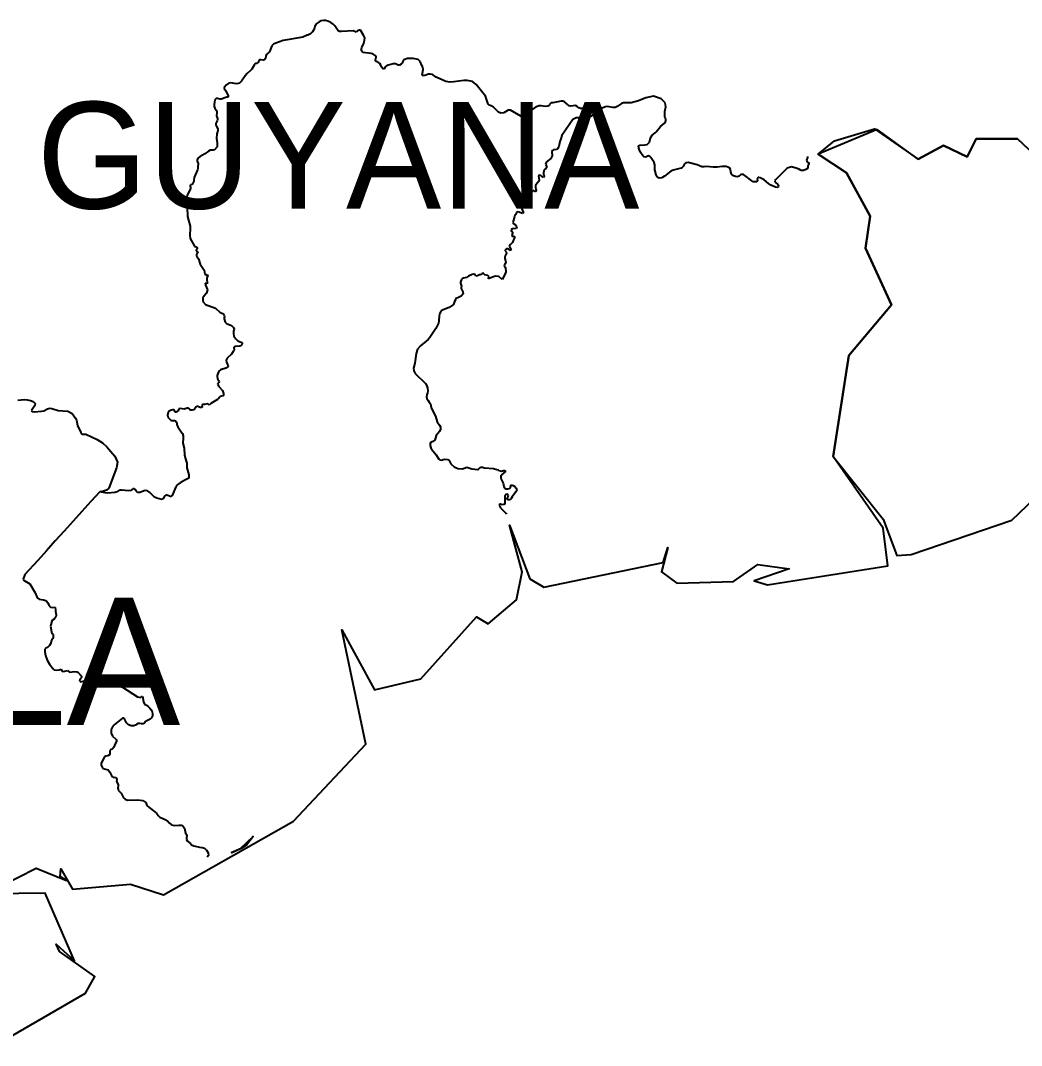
# Model space of a CAD drawing. Header units: metres. Extents: x 0 to 1325, y -1 to 773.
# Drawn here: x 436.45 to 467.87, y 349.87 to 382.05 of the extents above; entities that cross this region are included whole.
import ezdxf
from ezdxf.enums import TextEntityAlignment as Align

# ---------------------------------------------------------------- set-up
doc = ezdxf.new("R2010")
doc.units = ezdxf.units.M

msp = doc.modelspace()

# ---------------------------------------------------------------- linework, layer by layer
at = {"layer": 'CUT'}
for points in [[(435.78, 354.848), (436.94, 355.438), (437.89, 355.048), (437.7, 355.178), (437.72, 355.418), (438.08, 354.778), (439.9, 354.938), (440.94, 354.598), (445.02, 356.908), (447.29, 359.328), (446.53, 362.918), (447.56, 361.038), (449.01, 361.378), (450.76, 363.328), (451.13, 363.108), (452.02, 363.858), (452.2, 364.738), (451.8, 366.208), (452.44, 364.518), (452.87, 364.258), (456.62, 365.028), (456.77, 365.498), (456.57, 364.738), (457.05, 364.388), (458.83, 364.438), (459.59, 364.968), (460.57, 364.838), (459.48, 364.458), (459.9, 364.328), (463.67, 364.928), (463.53, 366.108), (461.96, 368.358), (462.45, 371.528), (463.79, 373.118), (462.97, 374.898), (463.12, 375.908), (462.37, 377.268), (461.49, 377.848), (462, 378.268), (463.25, 378.648), (464.62, 377.698), (465.42, 378.128), (466.16, 377.768), (466.44, 378.328), (467.74, 378.328), (468.94, 377.198)], [(468.94, 377.198), (467.74, 378.328), (466.44, 378.328), (466.16, 377.768), (465.42, 378.128), (464.62, 377.698), (463.34, 378.628), (463.34, 378.628), (461.49, 377.848), (462.37, 377.268), (463.12, 375.908), (462.97, 374.898), (463.79, 373.118), (462.45, 371.528), (461.96, 368.358), (463.53, 366.388), (463.95, 365.248), (464.4, 365.288), (467.56, 366.358), (469.68, 368.378)], [(435.64, 349.868), (438.49, 351.508), (438.78, 352.038), (437.67, 352.818), (437.57, 353.048), (438.14, 352.528), (437.22, 354.648), (435.56, 354.628)]]:
    msp.add_lwpolyline(points, dxfattribs=at)
msp.add_lwpolyline([(443.06, 355.918), (443.35, 356.058), (443.75, 356.428), (443.54, 356.158), (443.38, 356.058), (443.06, 355.918)], close=True, dxfattribs=at)
at = {"layer": 'SCORE'}
for points in [[(445.82, 382.008), (445.72, 381.928)], [(445.89, 382.038), (445.82, 382.008)], [(445.96, 382.048), (445.89, 382.038)], [(446.02, 382.048), (445.96, 382.048)], [(446.1, 382.028), (446.02, 382.048)], [(446.19, 381.988), (446.1, 382.028)], [(446.26, 381.938), (446.19, 381.988)], [(445.61, 381.688), (445.55, 381.628)], [(445.67, 381.778), (445.61, 381.688)], [(445.69, 381.858), (445.67, 381.778)], [(445.72, 381.928), (445.69, 381.858)], [(446.32, 381.878), (446.26, 381.938)], [(446.42, 381.728), (446.32, 381.878)], [(446.46, 381.698), (446.42, 381.728)], [(446.52, 381.698), (446.46, 381.698)], [(446.89, 381.728), (446.52, 381.698)], [(446.91, 381.718), (446.89, 381.728)], [(446.96, 381.688), (446.91, 381.718)], [(446.98, 381.678), (446.96, 381.688)], [(446.99, 381.688), (446.98, 381.678)], [(447.02, 381.698), (446.99, 381.688)], [(447.03, 381.718), (447.02, 381.698)], [(447.06, 381.738), (447.03, 381.728)], [(447.03, 381.728), (447.03, 381.718)], [(447.09, 381.748), (447.06, 381.738)], [(447.12, 381.748), (447.09, 381.748)], [(447.23, 381.568), (447.12, 381.748)], [(444.46, 381.338), (444.39, 381.308)], [(444.69, 381.418), (444.46, 381.338)], [(445.31, 381.528), (444.69, 381.418)], [(445.45, 381.588), (445.31, 381.528)], [(445.47, 381.588), (445.45, 381.588)], [(445.55, 381.628), (445.47, 381.588)], [(447.16, 381.198), (447.23, 381.338)], [(447.26, 381.508), (447.23, 381.568)], [(447.23, 381.338), (447.25, 381.418)], [(447.25, 381.418), (447.26, 381.508)], [(444.23, 381.028), (444.17, 380.988)], [(444.27, 381.068), (444.23, 381.028)], [(444.34, 381.248), (444.27, 381.068)], [(444.39, 381.308), (444.34, 381.248)], [(447.14, 381.118), (447.16, 381.198)], [(447.18, 381.058), (447.14, 381.118)], [(447.19, 381.048), (447.18, 381.058)], [(447.46, 381.008), (447.19, 381.048)], [(443.83, 380.698), (443.81, 380.688)], [(443.88, 380.698), (443.83, 380.698)], [(443.89, 380.708), (443.88, 380.698)], [(443.91, 380.728), (443.89, 380.708)], [(443.93, 380.788), (443.91, 380.728)], [(443.95, 380.808), (443.93, 380.788)], [(443.99, 380.818), (443.95, 380.808)], [(444.07, 380.798), (443.99, 380.818)], [(444.1, 380.798), (444.07, 380.798)], [(444.14, 380.858), (444.1, 380.798)], [(444.15, 380.928), (444.14, 380.858)], [(444.17, 380.988), (444.15, 380.928)], [(447.51, 380.998), (447.46, 381.008)], [(447.61, 380.928), (447.51, 380.998)], [(447.59, 380.818), (447.61, 380.898)], [(447.59, 380.778), (447.59, 380.818)], [(447.62, 380.758), (447.59, 380.778)], [(447.61, 380.898), (447.61, 380.928)], [(447.7, 380.718), (447.62, 380.758)], [(447.73, 380.698), (447.7, 380.718)], [(447.76, 380.648), (447.73, 380.698)], [(448.43, 380.708), (448.4, 380.678)], [(448.46, 380.788), (448.43, 380.708)], [(448.48, 380.818), (448.46, 380.788)], [(448.6, 380.858), (448.48, 380.818)], [(448.77, 380.858), (448.6, 380.858)], [(448.93, 380.828), (448.77, 380.858)], [(448.99, 380.758), (448.93, 380.828)], [(449.05, 380.638), (448.99, 380.758)], [(443.56, 380.388), (443.5, 380.308)], [(443.67, 380.478), (443.56, 380.388)], [(443.71, 380.518), (443.67, 380.478)], [(443.78, 380.648), (443.71, 380.518)], [(443.81, 380.688), (443.78, 380.648)], [(447.78, 380.598), (447.76, 380.648)], [(447.81, 380.548), (447.78, 380.598)], [(447.85, 380.518), (447.81, 380.548)], [(447.86, 380.528), (447.85, 380.518)], [(447.9, 380.588), (447.86, 380.528)], [(447.93, 380.618), (447.9, 380.588)], [(447.99, 380.648), (447.93, 380.618)], [(448.07, 380.668), (447.99, 380.648)], [(448.15, 380.688), (448.07, 380.668)], [(448.22, 380.688), (448.15, 380.688)], [(448.27, 380.668), (448.22, 380.688)], [(448.3, 380.648), (448.27, 380.668)], [(448.34, 380.648), (448.3, 380.648)], [(448.4, 380.678), (448.34, 380.648)], [(449.08, 380.578), (449.05, 380.638)], [(449.06, 380.338), (449.07, 380.398)], [(449.07, 380.398), (449.09, 380.508)], [(449.09, 380.508), (449.08, 380.578)], [(449.25, 380.368), (449.14, 380.318)], [(449.31, 380.368), (449.25, 380.368)], [(449.38, 380.348), (449.31, 380.368)], [(442.96, 380.058), (442.92, 380.028)], [(442.99, 380.078), (442.96, 380.058)], [(443.04, 380.088), (442.99, 380.078)], [(443.11, 380.078), (443.04, 380.088)], [(443.17, 380.068), (443.11, 380.078)], [(443.24, 380.058), (443.17, 380.068)], [(443.32, 380.078), (443.24, 380.058)], [(443.39, 380.148), (443.32, 380.078)], [(443.5, 380.308), (443.39, 380.148)], [(449.08, 380.308), (449.06, 380.338)], [(449.14, 380.318), (449.08, 380.308)], [(449.5, 380.268), (449.38, 380.348)], [(449.8, 380.138), (449.5, 380.268)], [(449.92, 380.108), (449.8, 380.138)], [(450.05, 380.118), (449.92, 380.108)], [(450.36, 380.168), (450.05, 380.118)], [(450.47, 380.168), (450.36, 380.168)], [(450.64, 380.128), (450.47, 380.168)], [(450.75, 380.038), (450.64, 380.128)], [(442.92, 380.028), (442.84, 379.948)], [(442.84, 379.948), (442.84, 379.918)], [(442.84, 379.918), (442.89, 379.838)], [(442.89, 379.838), (442.97, 379.688)], [(451, 379.728), (450.75, 380.038)], [(451.04, 379.668), (451, 379.728)], [(442.54, 379.488), (442.53, 379.408)], [(442.53, 379.408), (442.53, 379.348)], [(442.55, 379.558), (442.54, 379.488)], [(442.59, 379.598), (442.55, 379.558)], [(442.63, 379.598), (442.59, 379.598)], [(442.71, 379.578), (442.63, 379.598)], [(442.75, 379.578), (442.71, 379.578)], [(442.89, 379.628), (442.75, 379.578)], [(442.93, 379.638), (442.89, 379.628)], [(442.96, 379.638), (442.93, 379.638)], [(442.97, 379.638), (442.96, 379.638)], [(442.97, 379.688), (442.97, 379.638)], [(451.13, 379.418), (451.04, 379.668)], [(451.16, 379.388), (451.13, 379.418)], [(453.05, 379.408), (453.03, 379.368)], [(453.11, 379.458), (453.05, 379.408)], [(453.16, 379.468), (453.11, 379.458)], [(453.42, 379.518), (453.16, 379.468)], [(453.47, 379.518), (453.42, 379.518)], [(453.52, 379.498), (453.47, 379.518)], [(453.67, 379.368), (453.52, 379.498)], [(455.31, 379.438), (455.18, 379.348)], [(455.38, 379.468), (455.31, 379.438)], [(455.44, 379.468), (455.38, 379.468)], [(455.62, 379.458), (455.44, 379.468)], [(455.85, 379.528), (455.62, 379.458)], [(456.08, 379.618), (455.85, 379.528)], [(456.32, 379.668), (456.08, 379.618)], [(456.56, 379.588), (456.32, 379.668)], [(456.68, 379.468), (456.56, 379.588)], [(456.7, 379.338), (456.68, 379.468)], [(442.53, 379.348), (442.55, 379.298)], [(442.55, 379.298), (442.59, 379.228)], [(442.59, 379.228), (442.61, 379.188)], [(442.61, 379.158), (442.6, 379.058)], [(442.61, 379.188), (442.61, 379.158)], [(451.22, 379.368), (451.16, 379.388)], [(451.29, 379.328), (451.22, 379.368)], [(451.35, 379.278), (451.29, 379.328)], [(451.4, 379.218), (451.35, 379.278)], [(451.45, 379.168), (451.4, 379.218)], [(451.53, 379.138), (451.45, 379.168)], [(451.62, 379.148), (451.53, 379.138)], [(451.76, 379.228), (451.62, 379.148)], [(451.83, 379.238), (451.76, 379.228)], [(452.15, 379.048), (451.83, 379.238)], [(452.46, 379.168), (452.44, 379.058)], [(452.5, 379.248), (452.46, 379.168)], [(452.57, 379.298), (452.5, 379.248)], [(452.67, 379.348), (452.57, 379.298)], [(452.73, 379.368), (452.67, 379.348)], [(452.79, 379.368), (452.73, 379.368)], [(452.92, 379.348), (452.79, 379.368)], [(453, 379.358), (452.92, 379.348)], [(453.03, 379.368), (453, 379.358)], [(453.72, 379.358), (453.67, 379.368)], [(453.8, 379.368), (453.72, 379.358)], [(453.87, 379.378), (453.8, 379.368)], [(453.92, 379.348), (453.87, 379.378)], [(453.97, 379.308), (453.92, 379.348)], [(454.03, 379.288), (453.97, 379.308)], [(454.11, 379.288), (454.03, 379.288)], [(454.16, 379.328), (454.11, 379.288)], [(454.22, 379.368), (454.16, 379.328)], [(454.27, 379.398), (454.22, 379.368)], [(454.33, 379.398), (454.27, 379.398)], [(454.44, 379.328), (454.33, 379.398)], [(454.41, 379.098), (454.39, 379.058)], [(454.44, 379.118), (454.41, 379.098)], [(454.62, 379.268), (454.44, 379.328)], [(454.47, 379.138), (454.44, 379.118)], [(454.55, 379.158), (454.47, 379.138)], [(454.58, 379.188), (454.55, 379.158)], [(454.6, 379.228), (454.58, 379.188)], [(454.62, 379.268), (454.6, 379.228)], [(454.81, 379.338), (454.62, 379.268)], [(454.86, 379.348), (454.81, 379.338)], [(454.93, 379.338), (454.86, 379.348)], [(455.04, 379.318), (454.93, 379.338)], [(455.11, 379.318), (455.04, 379.318)], [(455.18, 379.348), (455.11, 379.318)], [(456.67, 379.188), (456.7, 379.338)], [(456.67, 379.028), (456.67, 379.188)], [(442.62, 378.898), (442.58, 378.818)], [(442.58, 378.818), (442.58, 378.778)], [(442.58, 378.778), (442.59, 378.738)], [(442.6, 379.058), (442.61, 379.028)], [(442.61, 379.028), (442.63, 378.968)], [(442.63, 378.938), (442.62, 378.898)], [(442.63, 378.968), (442.63, 378.938)], [(452.32, 378.968), (452.15, 379.048)], [(452.44, 379.058), (452.32, 378.968)], [(453.79, 378.938), (453.44, 378.438)], [(453.89, 378.988), (453.79, 378.938)], [(454.26, 378.988), (453.89, 378.988)], [(454.39, 379.058), (454.26, 378.988)], [(456.54, 378.718), (456.66, 378.828)], [(456.66, 378.828), (456.69, 378.868)], [(456.68, 378.978), (456.67, 379.028)], [(456.7, 378.948), (456.68, 378.978)], [(456.69, 378.868), (456.7, 378.918)], [(456.7, 378.918), (456.7, 378.948)], [(442.59, 378.738), (442.63, 378.668)], [(442.61, 378.488), (442.6, 378.348)], [(442.64, 378.598), (442.61, 378.488)], [(442.63, 378.668), (442.64, 378.638)], [(442.64, 378.638), (442.64, 378.598)], [(453.44, 378.438), (453.41, 378.328)], [(456.22, 378.368), (456.27, 378.448)], [(456.27, 378.448), (456.37, 378.518)], [(456.37, 378.518), (456.4, 378.548)], [(456.4, 378.548), (456.54, 378.718)], [(442.6, 378.348), (442.62, 378.208)], [(442.62, 378.208), (442.62, 378.078)], [(453.38, 378.248), (453.35, 378.088)], [(453.41, 378.328), (453.38, 378.248)], [(455.85, 378.108), (455.89, 378.138)], [(455.89, 378.138), (456.05, 378.148)], [(456.05, 378.148), (456.12, 378.158)], [(456.12, 378.158), (456.19, 378.228)], [(456.19, 378.228), (456.22, 378.368)], [(442.24, 377.858), (442.09, 377.778)], [(442.35, 377.948), (442.24, 377.858)], [(442.4, 377.978), (442.35, 377.948)], [(442.43, 377.978), (442.4, 377.978)], [(442.5, 377.978), (442.43, 377.978)], [(442.54, 377.988), (442.5, 377.978)], [(442.62, 378.078), (442.54, 377.988)], [(453.14, 377.798), (453.09, 377.718)], [(453.15, 377.968), (453.13, 377.938)], [(453.13, 377.938), (453.14, 377.798)], [(453.18, 377.988), (453.15, 377.968)], [(453.27, 377.998), (453.18, 377.988)], [(453.3, 378.018), (453.27, 377.998)], [(453.35, 378.088), (453.3, 378.018)], [(455.86, 378.038), (455.85, 378.108)], [(455.9, 377.928), (455.86, 378.038)], [(455.96, 377.828), (455.9, 377.928)], [(456.01, 377.768), (455.96, 377.828)], [(456.16, 377.798), (456.12, 377.788)], [(456.2, 377.778), (456.16, 377.798)], [(442.02, 377.728), (441.99, 377.658)], [(441.99, 377.658), (441.99, 377.628)], [(441.99, 377.628), (442.03, 377.558)], [(442.09, 377.778), (442.02, 377.728)], [(442.03, 377.518), (442.02, 377.478)], [(442.02, 377.478), (442.02, 377.398)], [(442.03, 377.558), (442.03, 377.518)], [(452.96, 377.608), (452.93, 377.538)], [(452.93, 377.538), (452.96, 377.488)], [(453.09, 377.718), (452.96, 377.608)], [(452.96, 377.488), (452.97, 377.448)], [(456.05, 377.758), (456.01, 377.768)], [(456.09, 377.768), (456.05, 377.758)], [(456.12, 377.788), (456.09, 377.768)], [(456.23, 377.748), (456.2, 377.778)], [(456.34, 377.588), (456.23, 377.748)], [(456.36, 377.518), (456.34, 377.588)], [(456.36, 377.358), (456.36, 377.518)], [(457.29, 377.548), (457.25, 377.468)], [(457.33, 377.578), (457.29, 377.548)], [(457.4, 377.588), (457.33, 377.578)], [(457.69, 377.518), (457.4, 377.588)], [(457.83, 377.458), (457.69, 377.518)], [(461.15, 377.748), (461.12, 377.668)], [(461.12, 377.668), (461.14, 377.598)], [(461.14, 377.598), (461.15, 377.598)], [(461.15, 377.778), (461.15, 377.748)], [(461.15, 377.598), (461.17, 377.598)], [(461.17, 377.508), (461.16, 377.488)], [(461.16, 377.488), (461.16, 377.408)], [(461.17, 377.598), (461.18, 377.588)], [(461.19, 377.548), (461.17, 377.508)], [(461.18, 377.588), (461.19, 377.568)], [(461.19, 377.568), (461.19, 377.548)], [(442.01, 377.358), (441.9, 377.118)], [(442.02, 377.398), (442.01, 377.358)], [(452.73, 377.188), (452.71, 377.158)], [(452.71, 377.158), (452.73, 377.038)], [(452.78, 377.178), (452.73, 377.188)], [(452.86, 377.118), (452.78, 377.178)], [(452.87, 377.318), (452.86, 377.268)], [(452.86, 377.268), (452.86, 377.238)], [(452.86, 377.238), (452.88, 377.198)], [(452.89, 377.158), (452.86, 377.118)], [(452.89, 377.358), (452.87, 377.318)], [(452.88, 377.198), (452.89, 377.158)], [(452.95, 377.408), (452.89, 377.358)], [(452.97, 377.448), (452.95, 377.408)], [(456.4, 377.198), (456.36, 377.358)], [(456.43, 377.138), (456.4, 377.198)], [(456.66, 377.158), (456.58, 377.108)], [(456.86, 377.318), (456.66, 377.158)], [(456.93, 377.348), (456.86, 377.318)], [(457.19, 377.408), (456.93, 377.348)], [(457.22, 377.428), (457.19, 377.408)], [(457.25, 377.468), (457.22, 377.428)], [(457.91, 377.458), (457.83, 377.458)], [(457.98, 377.468), (457.91, 377.458)], [(458.19, 377.448), (457.98, 377.468)], [(458.32, 377.448), (458.19, 377.448)], [(458.47, 377.468), (458.32, 377.448)], [(458.6, 377.468), (458.47, 377.468)], [(458.7, 377.418), (458.6, 377.468)], [(458.73, 377.368), (458.7, 377.418)], [(458.74, 377.298), (458.73, 377.368)], [(458.76, 377.228), (458.74, 377.298)], [(458.83, 377.168), (458.76, 377.228)], [(458.89, 377.148), (458.83, 377.168)], [(459.01, 377.158), (458.95, 377.138)], [(459.06, 377.218), (459.01, 377.158)], [(459.14, 377.218), (459.06, 377.218)], [(459.44, 376.988), (459.14, 377.218)], [(460.51, 377.408), (460.15, 377.048)], [(460.65, 377.458), (460.51, 377.408)], [(460.83, 377.398), (460.65, 377.458)], [(460.9, 377.368), (460.83, 377.398)], [(460.95, 377.338), (460.9, 377.368)], [(461.02, 377.338), (460.95, 377.338)], [(461.1, 377.368), (461.02, 377.338)], [(461.15, 377.398), (461.1, 377.368)], [(461.16, 377.408), (461.15, 377.398)], [(441.79, 376.888), (441.77, 376.868)], [(441.77, 376.868), (441.78, 376.858)], [(441.78, 376.858), (441.79, 376.808)], [(441.84, 376.898), (441.79, 376.888)], [(441.85, 376.918), (441.84, 376.898)], [(441.88, 376.978), (441.85, 376.918)], [(441.89, 377.008), (441.88, 376.978)], [(441.9, 377.118), (441.89, 377.048)], [(441.89, 377.048), (441.89, 377.008)], [(452.63, 376.898), (452.61, 376.868)], [(452.61, 376.868), (452.61, 376.808)], [(452.72, 377.008), (452.63, 376.898)], [(452.73, 377.038), (452.72, 377.008)], [(456.45, 377.118), (456.43, 377.138)], [(456.5, 377.098), (456.45, 377.118)], [(456.58, 377.108), (456.5, 377.098)], [(458.95, 377.138), (458.89, 377.148)], [(459.56, 376.978), (459.44, 376.988)], [(459.58, 377.018), (459.56, 376.978)], [(459.6, 377.118), (459.57, 377.088)], [(459.57, 377.088), (459.58, 377.018)], [(459.62, 377.118), (459.6, 377.118)], [(459.66, 377.108), (459.62, 377.118)], [(459.79, 377.048), (459.66, 377.108)], [(459.93, 376.928), (459.79, 377.048)], [(460, 376.878), (459.93, 376.928)], [(460.15, 376.818), (460, 376.878)], [(460.15, 377.048), (460.13, 377.018)], [(460.13, 377.018), (460.14, 376.968)], [(460.14, 376.968), (460.22, 376.898)], [(460.22, 376.898), (460.24, 376.848)], [(460.24, 376.848), (460.22, 376.808)], [(441.68, 376.568), (441.67, 376.498)], [(441.8, 376.788), (441.68, 376.568)], [(441.79, 376.808), (441.8, 376.788)], [(452.48, 376.538), (452.44, 376.478)], [(452.5, 376.688), (452.48, 376.538)], [(452.53, 376.708), (452.5, 376.688)], [(452.61, 376.668), (452.53, 376.708)], [(452.61, 376.808), (452.62, 376.758)], [(452.63, 376.708), (452.61, 376.668)], [(452.62, 376.758), (452.63, 376.708)], [(460.22, 376.808), (460.15, 376.818)], [(441.67, 376.498), (441.69, 375.898)], [(452.2, 376.208), (452.18, 376.138)], [(452.22, 376.208), (452.2, 376.208)], [(452.34, 376.188), (452.22, 376.208)], [(452.35, 376.378), (452.33, 376.328)], [(452.33, 376.328), (452.34, 376.288)], [(452.34, 376.288), (452.37, 376.238)], [(452.38, 376.198), (452.34, 376.188)], [(452.44, 376.478), (452.35, 376.378)], [(452.37, 376.238), (452.38, 376.198)], [(441.69, 375.898), (441.77, 375.588)], [(451.95, 375.898), (451.9, 375.708)], [(451.96, 375.938), (451.95, 375.898)], [(451.99, 375.948), (451.96, 375.938)], [(452.01, 375.988), (451.99, 375.948)], [(452.02, 376.018), (452.01, 375.988)], [(452.07, 376.038), (452.02, 376.018)], [(452.1, 376.028), (452.07, 376.038)], [(452.17, 375.998), (452.1, 376.028)], [(452.22, 375.988), (452.17, 375.998)], [(452.18, 376.138), (452.24, 376.008)], [(452.24, 376.008), (452.22, 375.988)], [(441.77, 375.588), (441.78, 375.518)], [(451.9, 375.708), (451.93, 375.668)], [(451.93, 375.668), (451.99, 375.628)], [(451.99, 375.628), (452.03, 375.568)], [(452.03, 375.568), (452.01, 375.518)], [(441.78, 375.518), (441.76, 375.308)], [(441.76, 375.308), (441.78, 375.208)], [(451.89, 375.508), (451.84, 375.478)], [(451.84, 375.478), (451.87, 375.428)], [(451.87, 375.428), (451.89, 375.398)], [(451.88, 375.338), (451.87, 375.288)], [(451.87, 375.288), (451.89, 375.278)], [(451.89, 375.368), (451.88, 375.338)], [(452.01, 375.518), (451.89, 375.508)], [(451.89, 375.398), (451.89, 375.368)], [(451.89, 375.278), (451.94, 375.278)], [(451.95, 375.238), (451.93, 375.188)], [(451.94, 375.278), (451.95, 375.268)], [(451.95, 375.268), (451.95, 375.238)], [(441.78, 375.208), (441.82, 375.128)], [(441.82, 375.128), (441.91, 374.968)], [(441.91, 374.968), (441.93, 374.948)], [(441.93, 374.948), (441.96, 374.938)], [(441.96, 374.938), (441.98, 374.928)], [(441.98, 374.928), (441.99, 374.908)], [(441.99, 374.908), (441.99, 374.878)], [(451.83, 375.018), (451.79, 374.958)], [(451.79, 374.958), (451.85, 374.848)], [(451.89, 375.078), (451.83, 375.018)], [(451.92, 375.158), (451.89, 375.078)], [(451.93, 375.188), (451.92, 375.158)], [(441.99, 374.878), (441.96, 374.838)], [(441.96, 374.838), (441.96, 374.818)], [(441.96, 374.818), (441.97, 374.808)], [(441.97, 374.808), (442.01, 374.798)], [(441.98, 374.728), (441.97, 374.698)], [(441.97, 374.698), (441.97, 374.658)], [(441.97, 374.658), (441.99, 374.628)], [(442.01, 374.758), (441.98, 374.728)], [(441.99, 374.628), (442.02, 374.598)], [(442.01, 374.798), (442.02, 374.788)], [(442.02, 374.788), (442.01, 374.758)], [(442.02, 374.598), (442.04, 374.568)], [(451.66, 374.658), (451.65, 374.618)], [(451.65, 374.618), (451.65, 374.578)], [(451.65, 374.578), (451.67, 374.498)], [(451.7, 374.878), (451.66, 374.848)], [(451.66, 374.848), (451.66, 374.818)], [(451.66, 374.818), (451.69, 374.788)], [(451.7, 374.748), (451.66, 374.658)], [(451.69, 374.788), (451.7, 374.748)], [(451.73, 374.878), (451.7, 374.878)], [(451.77, 374.868), (451.73, 374.878)], [(451.8, 374.848), (451.77, 374.868)], [(451.83, 374.828), (451.8, 374.848)], [(451.84, 374.838), (451.83, 374.838)], [(451.83, 374.838), (451.83, 374.828)], [(451.85, 374.848), (451.84, 374.838)], [(442.04, 374.568), (442.09, 374.398)], [(442.09, 374.398), (442.11, 374.368)], [(442.11, 374.368), (442.21, 374.208)], [(451.64, 374.378), (451.63, 374.348)], [(451.63, 374.348), (451.66, 374.308)], [(451.66, 374.408), (451.64, 374.378)], [(451.68, 374.458), (451.66, 374.408)], [(451.66, 374.308), (451.67, 374.278)], [(451.67, 374.498), (451.68, 374.458)], [(451.67, 374.278), (451.68, 374.158)], [(442.21, 374.208), (442.24, 374.088)], [(442.24, 374.088), (442.26, 374.078)], [(442.26, 374.078), (442.28, 374.078)], [(442.28, 374.078), (442.3, 374.068)], [(442.3, 374.068), (442.32, 374.058)], [(442.33, 374.028), (442.3, 373.978)], [(442.3, 373.978), (442.3, 373.958)], [(442.3, 373.958), (442.31, 373.778)], [(442.32, 374.058), (442.33, 374.028)], [(450.32, 373.948), (450.3, 373.928)], [(450.35, 373.958), (450.32, 373.948)], [(450.45, 373.978), (450.35, 373.958)], [(450.51, 374.018), (450.45, 373.978)], [(450.63, 374.078), (450.51, 374.018)], [(450.67, 374.088), (450.63, 374.078)], [(450.7, 374.088), (450.67, 374.088)], [(450.74, 374.018), (450.7, 374.088)], [(450.79, 374.028), (450.74, 374.018)], [(450.83, 374.048), (450.79, 374.028)], [(450.85, 374.068), (450.83, 374.048)], [(450.88, 374.068), (450.85, 374.068)], [(450.91, 374.078), (450.88, 374.068)], [(450.93, 374.088), (450.91, 374.078)], [(450.94, 374.108), (450.93, 374.088)], [(450.96, 374.118), (450.94, 374.108)], [(450.98, 374.108), (450.96, 374.118)], [(451.01, 374.078), (450.98, 374.108)], [(451.02, 374.068), (451.01, 374.078)], [(451.12, 374.038), (451.02, 374.068)], [(451.15, 374.008), (451.12, 374.038)], [(451.14, 373.938), (451.15, 374.008)], [(451.26, 373.988), (451.14, 373.938)], [(451.36, 374.018), (451.26, 373.988)], [(451.46, 374.008), (451.36, 374.018)], [(451.57, 373.918), (451.46, 374.008)], [(451.66, 374.098), (451.57, 373.918)], [(451.68, 374.158), (451.66, 374.098)], [(442.31, 373.778), (442.25, 373.798)], [(442.25, 373.798), (442.26, 373.738)], [(442.26, 373.738), (442.32, 373.588)], [(450.27, 373.868), (450.26, 373.828)], [(450.26, 373.828), (450.26, 373.798)], [(450.26, 373.798), (450.28, 373.738)], [(450.29, 373.918), (450.27, 373.868)], [(450.28, 373.738), (450.29, 373.708)], [(450.29, 373.708), (450.28, 373.668)], [(450.28, 373.668), (450.28, 373.638)], [(450.28, 373.638), (450.33, 373.528)], [(450.3, 373.928), (450.29, 373.918)], [(442.23, 373.418), (442.17, 373.338)], [(442.17, 373.338), (442.17, 373.228)], [(442.29, 373.488), (442.23, 373.418)], [(442.32, 373.588), (442.29, 373.488)], [(450.12, 373.318), (450.1, 373.308)], [(450.1, 373.308), (450.1, 373.288)], [(450.14, 373.328), (450.12, 373.318)], [(450.18, 373.338), (450.14, 373.328)], [(450.19, 373.348), (450.18, 373.338)], [(450.2, 373.348), (450.19, 373.348)], [(450.28, 373.398), (450.2, 373.348)], [(450.34, 373.468), (450.28, 373.398)], [(450.33, 373.528), (450.34, 373.468)], [(442.17, 373.228), (442.26, 373.128)], [(442.26, 373.128), (442.57, 373.018)], [(442.57, 373.018), (442.71, 372.888)], [(449.72, 372.968), (449.65, 372.928)], [(449.9, 373.038), (449.72, 372.968)], [(450.04, 373.128), (449.9, 373.038)], [(450.05, 373.158), (450.04, 373.128)], [(450.07, 373.228), (450.05, 373.158)], [(450.1, 373.278), (450.07, 373.228)], [(450.1, 373.288), (450.1, 373.278)], [(442.71, 372.888), (442.79, 372.848)], [(442.79, 372.848), (442.82, 372.828)], [(442.82, 372.828), (442.84, 372.788)], [(442.84, 372.788), (442.85, 372.748)], [(442.85, 372.748), (442.84, 372.718)], [(442.84, 372.718), (442.84, 372.678)], [(442.84, 372.678), (442.87, 372.578)], [(449.59, 372.778), (449.58, 372.618)], [(449.61, 372.858), (449.59, 372.778)], [(449.65, 372.928), (449.61, 372.858)], [(442.87, 372.578), (442.92, 372.538)], [(442.92, 372.538), (443.07, 372.468)], [(443.07, 372.468), (443.14, 372.408)], [(443.14, 372.408), (443.16, 372.358)], [(443.16, 372.358), (443.14, 372.298)], [(449.49, 372.378), (449.3, 372.098)], [(449.57, 372.548), (449.49, 372.378)], [(449.58, 372.618), (449.57, 372.548)], [(443.14, 372.298), (443.13, 372.218)], [(443.13, 372.218), (443.15, 372.138)], [(443.15, 372.138), (443.21, 372.058)], [(443.21, 372.058), (443.27, 371.988)], [(449.24, 372.028), (449, 371.838)], [(449.3, 372.098), (449.24, 372.028)], [(443.16, 371.698), (443.14, 371.678)], [(443.18, 371.808), (443.15, 371.788)], [(443.15, 371.788), (443.16, 371.698)], [(443.21, 371.808), (443.18, 371.808)], [(443.33, 371.828), (443.21, 371.808)], [(443.27, 371.988), (443.34, 371.958)], [(443.37, 371.838), (443.33, 371.828)], [(443.34, 371.958), (443.38, 371.948)], [(443.4, 371.868), (443.37, 371.838)], [(443.38, 371.948), (443.4, 371.938)], [(443.4, 371.938), (443.41, 371.908)], [(443.41, 371.908), (443.4, 371.868)], [(448.91, 371.728), (448.87, 371.598)], [(449, 371.838), (448.91, 371.728)], [(442.94, 371.448), (442.91, 371.388)], [(442.91, 371.388), (442.92, 371.308)], [(443.07, 371.568), (442.94, 371.448)], [(443.12, 371.658), (443.07, 371.568)], [(443.14, 371.678), (443.12, 371.658)], [(448.87, 371.598), (448.83, 371.288)], [(442.67, 371.038), (442.63, 370.938)], [(442.73, 371.078), (442.67, 371.038)], [(442.89, 371.128), (442.73, 371.078)], [(442.97, 371.188), (442.89, 371.128)], [(442.92, 371.308), (442.96, 371.238)], [(442.96, 371.238), (442.97, 371.188)], [(448.83, 371.288), (448.78, 371.128)], [(448.78, 371.128), (448.79, 371.048)], [(448.79, 371.048), (448.84, 370.968)], [(442.63, 370.938), (442.62, 370.898)], [(442.62, 370.898), (442.62, 370.868)], [(442.62, 370.868), (442.63, 370.798)], [(442.63, 370.798), (442.64, 370.778)], [(442.64, 370.778), (442.67, 370.738)], [(442.67, 370.738), (442.68, 370.708)], [(448.84, 370.968), (449.16, 370.648)], [(442.64, 370.648), (442.63, 370.628)], [(442.63, 370.628), (442.67, 370.558)], [(442.67, 370.688), (442.64, 370.648)], [(442.68, 370.708), (442.67, 370.688)], [(442.67, 370.558), (442.79, 370.428)], [(442.79, 370.428), (442.82, 370.338)], [(449.16, 370.648), (449.2, 370.578)], [(449.2, 370.578), (449.22, 370.508)], [(449.22, 370.508), (449.23, 370.418)], [(449.23, 370.418), (449.22, 370.358)], [(436.37, 370.128), (436.58, 370.148)], [(436.58, 370.148), (436.66, 370.138)], [(436.66, 370.138), (436.76, 370.118)], [(436.76, 370.118), (436.85, 370.088)], [(436.85, 370.088), (436.91, 370.028)], [(442.63, 370.148), (442.42, 370.028)], [(442.66, 370.178), (442.63, 370.148)], [(442.69, 370.218), (442.66, 370.178)], [(442.72, 370.248), (442.69, 370.218)], [(442.76, 370.258), (442.72, 370.248)], [(442.81, 370.268), (442.76, 370.258)], [(442.82, 370.278), (442.81, 370.268)], [(442.82, 370.338), (442.82, 370.318)], [(442.82, 370.318), (442.82, 370.278)], [(449.2, 370.298), (449.19, 370.238)], [(449.19, 370.238), (449.2, 370.178)], [(449.22, 370.358), (449.2, 370.298)], [(449.2, 370.178), (449.24, 370.118)], [(449.24, 370.118), (449.28, 370.068)], [(436.9, 369.958), (436.8, 369.808)], [(436.8, 369.808), (436.82, 369.768)], [(436.82, 369.768), (436.89, 369.758)], [(436.89, 369.758), (437.11, 369.778)], [(436.91, 370.028), (436.9, 369.958)], [(437.11, 369.778), (437.18, 369.798)], [(437.18, 369.798), (437.3, 369.858)], [(437.3, 369.858), (437.37, 369.878)], [(437.37, 369.878), (437.43, 369.868)], [(437.43, 369.868), (437.63, 369.808)], [(437.63, 369.808), (437.94, 369.778)], [(437.94, 369.778), (438.07, 369.708)], [(441.12, 369.788), (441.08, 369.738)], [(441.18, 369.818), (441.12, 369.788)], [(441.22, 369.828), (441.18, 369.818)], [(441.25, 369.828), (441.22, 369.828)], [(441.28, 369.818), (441.25, 369.828)], [(441.28, 369.778), (441.28, 369.818)], [(441.3, 369.748), (441.28, 369.778)], [(441.38, 369.768), (441.34, 369.748)], [(441.4, 369.798), (441.38, 369.768)], [(441.42, 369.858), (441.4, 369.798)], [(441.46, 369.868), (441.42, 369.858)], [(441.52, 369.858), (441.46, 369.868)], [(441.59, 369.848), (441.52, 369.858)], [(441.68, 369.878), (441.59, 369.848)], [(441.72, 369.878), (441.68, 369.878)], [(441.74, 369.858), (441.72, 369.878)], [(441.76, 369.828), (441.74, 369.858)], [(441.8, 369.818), (441.76, 369.828)], [(441.84, 369.818), (441.8, 369.818)], [(441.88, 369.828), (441.84, 369.818)], [(441.91, 369.848), (441.88, 369.828)], [(441.96, 369.918), (441.91, 369.848)], [(441.98, 369.938), (441.96, 369.918)], [(442.02, 369.928), (441.98, 369.938)], [(442.09, 369.898), (442.02, 369.928)], [(442.13, 369.898), (442.09, 369.898)], [(442.15, 369.908), (442.13, 369.898)], [(442.15, 369.978), (442.14, 369.958)], [(442.14, 369.958), (442.15, 369.908)], [(442.17, 369.988), (442.15, 369.978)], [(442.21, 369.988), (442.17, 369.988)], [(442.23, 369.988), (442.21, 369.988)], [(442.31, 370.008), (442.23, 369.988)], [(442.34, 369.998), (442.31, 370.008)], [(442.37, 369.968), (442.34, 369.998)], [(442.42, 370.028), (442.37, 369.968)], [(449.28, 370.068), (449.32, 370.018)], [(449.32, 370.018), (449.34, 369.898)], [(449.34, 369.898), (449.41, 369.738)], [(438.07, 369.708), (438.18, 369.568)], [(438.18, 369.568), (438.21, 369.498)], [(438.21, 369.498), (438.24, 369.338)], [(441.08, 369.738), (441.06, 369.668)], [(441.06, 369.668), (441.07, 369.598)], [(441.07, 369.598), (441.17, 369.498)], [(441.17, 369.498), (441.2, 369.488)], [(441.2, 369.488), (441.28, 369.488)], [(441.28, 369.488), (441.31, 369.478)], [(441.34, 369.748), (441.3, 369.748)], [(441.31, 369.478), (441.34, 369.448)], [(441.34, 369.448), (441.36, 369.408)], [(449.41, 369.738), (449.47, 369.628)], [(449.47, 369.628), (449.53, 369.448)], [(449.53, 369.448), (449.6, 369.348)], [(438.24, 369.338), (438.34, 369.108)], [(438.34, 369.108), (438.37, 369.068)], [(441.36, 369.408), (441.36, 369.368)], [(441.36, 369.368), (441.37, 369.328)], [(441.37, 369.328), (441.39, 369.288)], [(441.39, 369.288), (441.49, 369.138)], [(441.49, 369.138), (441.53, 369.078)], [(449.6, 369.148), (449.5, 369.018)], [(449.6, 369.348), (449.63, 369.288)], [(449.63, 369.218), (449.6, 369.148)], [(449.63, 369.288), (449.63, 369.218)], [(438.37, 369.068), (438.4, 369.058)], [(438.4, 369.058), (438.47, 369.058)], [(438.47, 369.058), (438.5, 369.058)], [(438.5, 369.058), (438.86, 368.898)], [(438.86, 368.898), (439.02, 368.788)], [(439.02, 368.788), (439.16, 368.668)], [(441.53, 369.078), (441.55, 369.008)], [(441.56, 368.938), (441.54, 368.778)], [(441.55, 369.008), (441.56, 368.938)], [(449.33, 368.798), (449.3, 368.748)], [(449.39, 368.828), (449.33, 368.798)], [(449.45, 368.868), (449.39, 368.828)], [(449.5, 369.018), (449.45, 368.868)], [(439.16, 368.668), (439.41, 368.368)], [(441.54, 368.778), (441.59, 368.618)], [(441.59, 368.618), (441.6, 368.398)], [(449.3, 368.748), (449.33, 368.628)], [(449.33, 368.628), (449.39, 368.538)], [(449.39, 368.538), (449.45, 368.468)], [(449.45, 368.468), (449.5, 368.408)], [(439.41, 368.368), (439.49, 368.178)], [(439.49, 368.178), (439.46, 368.008)], [(441.6, 368.398), (441.63, 368.288)], [(441.63, 368.288), (441.65, 368.218)], [(441.65, 368.218), (441.67, 368.148)], [(441.67, 368.148), (441.67, 368.008)], [(449.5, 368.408), (449.58, 368.278)], [(449.58, 368.278), (449.61, 368.258)], [(449.61, 368.258), (449.65, 368.248)], [(449.65, 368.248), (449.69, 368.258)], [(449.69, 368.258), (449.72, 368.268)], [(449.72, 368.268), (449.77, 368.278)], [(449.77, 368.278), (449.86, 368.268)], [(449.86, 368.268), (449.9, 368.238)], [(449.9, 368.238), (449.96, 368.128)], [(439.46, 368.008), (439.22, 367.368)], [(441.67, 368.008), (441.73, 367.788)], [(449.96, 368.128), (450.06, 368.038)], [(450.06, 368.038), (450.18, 367.978)], [(450.18, 367.978), (450.32, 367.968)], [(450.32, 367.968), (450.46, 368.028)], [(450.46, 368.028), (450.62, 367.968)], [(450.62, 367.968), (450.71, 367.958)], [(450.71, 367.958), (450.8, 367.948)], [(450.8, 367.948), (450.82, 367.958)], [(450.82, 367.958), (450.88, 368.018)], [(450.88, 368.018), (450.9, 368.028)], [(450.9, 368.028), (450.95, 368.028)], [(450.95, 368.028), (451.01, 368.008)], [(451.01, 368.008), (451.3, 367.978)], [(451.3, 367.978), (451.4, 367.948)], [(451.4, 367.948), (451.44, 367.938)], [(451.44, 367.938), (451.46, 367.918)], [(451.46, 367.918), (451.5, 367.908)], [(451.5, 367.908), (451.55, 367.898)], [(451.68, 367.898), (451.54, 367.778)], [(451.55, 367.898), (451.58, 367.908)], [(451.58, 367.908), (451.61, 367.918)], [(451.61, 367.918), (451.64, 367.918)], [(451.64, 367.918), (451.68, 367.898)], [(441.46, 367.538), (441.39, 367.478)], [(441.63, 367.628), (441.46, 367.538)], [(441.73, 367.678), (441.63, 367.628)], [(441.73, 367.788), (441.73, 367.678)], [(451.54, 367.778), (451.53, 367.738)], [(451.53, 367.738), (451.53, 367.688)], [(451.53, 367.688), (451.54, 367.648)], [(451.54, 367.648), (451.6, 367.518)], [(451.6, 367.518), (451.62, 367.418)], [(438.94, 367.248), (438.66, 366.948)], [(439.05, 367.268), (438.94, 367.248)], [(439.11, 367.218), (438.94, 367.248)], [(439.15, 367.298), (439.05, 367.268)], [(439.19, 367.208), (439.11, 367.218)], [(439.22, 367.368), (439.15, 367.298)], [(439.41, 367.228), (439.19, 367.208)], [(439.45, 367.238), (439.41, 367.228)], [(439.5, 367.258), (439.45, 367.238)], [(439.53, 367.278), (439.5, 367.258)], [(439.58, 367.298), (439.53, 367.278)], [(439.63, 367.298), (439.58, 367.298)], [(439.84, 367.278), (439.63, 367.298)], [(439.91, 367.288), (439.84, 367.278)], [(439.94, 367.308), (439.91, 367.288)], [(439.96, 367.328), (439.94, 367.308)], [(439.99, 367.348), (439.96, 367.328)], [(440.01, 367.358), (439.99, 367.348)], [(440.05, 367.328), (440.01, 367.358)], [(440.09, 367.258), (440.05, 367.328)], [(440.12, 367.228), (440.09, 367.258)], [(440.2, 367.228), (440.12, 367.228)], [(440.36, 367.288), (440.2, 367.228)], [(440.44, 367.278), (440.36, 367.288)], [(440.51, 367.228), (440.44, 367.278)], [(440.66, 367.088), (440.51, 367.228)], [(441.33, 367.408), (441.21, 367.138)], [(441.34, 367.418), (441.33, 367.408)], [(441.39, 367.478), (441.34, 367.418)], [(451.62, 367.418), (451.64, 367.368)], [(451.64, 367.368), (451.69, 367.348)], [(451.71, 367.178), (451.68, 367.168)], [(451.69, 367.348), (451.75, 367.348)], [(451.74, 367.168), (451.71, 367.178)], [(451.75, 367.348), (451.8, 367.358)], [(451.8, 367.358), (451.83, 367.398)], [(451.83, 367.398), (451.85, 367.468)], [(451.85, 367.468), (451.91, 367.448)], [(452, 367.248), (451.88, 367.098)], [(451.91, 367.448), (451.96, 367.418)], [(451.96, 367.418), (452.01, 367.368)], [(452.03, 367.318), (452, 367.248)], [(452.01, 367.368), (452.03, 367.318)], [(438.66, 366.948), (438.38, 366.638)], [(440.73, 367.048), (440.66, 367.088)], [(440.88, 367.008), (440.73, 367.048)], [(440.93, 367.028), (440.88, 367.008)], [(440.96, 367.108), (440.93, 367.028)], [(441.02, 367.158), (440.96, 367.108)], [(441.18, 367.098), (441.02, 367.158)], [(441.21, 367.138), (441.18, 367.098)], [(451.49, 366.858), (451.47, 366.828)], [(451.52, 366.858), (451.49, 366.858)], [(451.57, 366.838), (451.52, 366.858)], [(451.65, 366.858), (451.63, 366.848)], [(451.66, 367.148), (451.65, 367.118)], [(451.65, 367.118), (451.65, 366.858)], [(451.68, 367.168), (451.66, 367.148)], [(451.72, 367.048), (451.74, 367.088)], [(451.72, 367.018), (451.72, 367.048)], [(451.76, 366.998), (451.72, 367.018)], [(451.76, 367.158), (451.74, 367.168)], [(451.74, 367.088), (451.77, 367.128)], [(451.77, 367.128), (451.76, 367.158)], [(451.8, 366.998), (451.76, 366.998)], [(451.83, 367.008), (451.8, 366.998)], [(451.85, 367.028), (451.83, 367.008)], [(451.88, 367.098), (451.85, 367.038)], [(451.85, 367.038), (451.85, 367.028)], [(438.38, 366.638), (438.1, 366.328)], [(451.47, 366.828), (451.49, 366.788)], [(451.49, 366.788), (451.52, 366.748)], [(451.52, 366.748), (451.69, 366.568)], [(451.61, 366.848), (451.57, 366.838)], [(451.63, 366.848), (451.61, 366.848)], [(451.69, 366.568), (451.7, 366.548)], [(438.1, 366.328), (437.82, 366.018)], [(437.82, 366.018), (437.54, 365.708)], [(437.54, 365.708), (437.27, 365.398)], [(437.27, 365.398), (436.99, 365.098)], [(436.99, 365.098), (436.71, 364.788)], [(436.59, 364.658), (436.53, 364.508)], [(436.71, 364.788), (436.59, 364.658)], [(436.53, 364.508), (436.56, 364.468)], [(436.56, 364.468), (436.69, 364.398)], [(436.69, 364.398), (436.74, 364.358)], [(436.74, 364.358), (436.91, 364.078)], [(436.91, 364.078), (436.96, 363.958)], [(436.96, 363.958), (436.99, 363.908)], [(436.99, 363.908), (437.04, 363.878)], [(437.04, 363.878), (437.17, 363.858)], [(437.17, 363.858), (437.23, 363.838)], [(437.23, 363.838), (437.27, 363.818)], [(437.27, 363.818), (437.31, 363.768)], [(437.31, 363.768), (437.35, 363.668)], [(437.35, 363.668), (437.39, 363.628)], [(437.39, 363.628), (437.44, 363.618)], [(437.44, 363.618), (437.5, 363.628)], [(437.5, 363.628), (437.54, 363.618)], [(437.54, 363.618), (437.55, 363.558)], [(437.55, 363.318), (437.54, 363.308)], [(437.55, 363.558), (437.55, 363.508)], [(437.55, 363.508), (437.57, 363.368)], [(437.56, 363.328), (437.55, 363.318)], [(437.57, 363.368), (437.56, 363.328)], [(437.4, 363.078), (437.39, 363.038)], [(437.39, 363.038), (437.42, 362.858)], [(437.43, 363.188), (437.4, 363.078)], [(437.45, 363.218), (437.43, 363.188)], [(437.51, 363.258), (437.45, 363.218)], [(437.53, 363.288), (437.51, 363.258)], [(437.54, 363.308), (437.53, 363.288)], [(437.42, 362.858), (437.43, 362.808)], [(437.43, 362.808), (437.47, 362.768)], [(437.47, 362.678), (437.46, 362.648)], [(437.47, 362.768), (437.47, 362.738)], [(437.47, 362.738), (437.48, 362.708)], [(437.48, 362.708), (437.47, 362.678)], [(437.3, 362.368), (437.25, 362.338)], [(437.36, 362.428), (437.3, 362.368)], [(437.39, 362.478), (437.36, 362.428)], [(437.42, 362.588), (437.39, 362.478)], [(437.46, 362.648), (437.42, 362.588)], [(437.25, 362.338), (437.21, 362.308)], [(437.21, 362.308), (437.21, 362.228)], [(437.21, 362.228), (437.23, 362.108)], [(437.23, 362.108), (437.29, 361.968)], [(437.29, 361.968), (437.36, 361.838)], [(437.36, 361.838), (437.47, 361.698)], [(437.47, 361.698), (437.51, 361.658)], [(437.51, 361.658), (437.58, 361.648)], [(437.58, 361.648), (437.66, 361.658)], [(437.66, 361.658), (437.73, 361.678)], [(437.73, 361.678), (437.76, 361.608)], [(437.76, 361.608), (437.84, 361.618)], [(437.84, 361.618), (437.92, 361.638)], [(437.92, 361.638), (437.99, 361.588)], [(437.99, 361.588), (438.15, 361.608)], [(438.15, 361.608), (438.23, 361.598)], [(438.23, 361.598), (438.25, 361.588)], [(438.25, 361.588), (438.35, 361.478)], [(438.35, 361.398), (438.31, 361.348)], [(438.35, 361.478), (438.36, 361.468)], [(438.36, 361.438), (438.35, 361.398)], [(438.36, 361.468), (438.36, 361.438)], [(438.51, 361.358), (438.54, 361.388)], [(438.54, 361.388), (438.58, 361.398)], [(438.58, 361.398), (438.62, 361.398)], [(438.62, 361.398), (438.7, 361.378)], [(438.75, 361.368), (438.82, 361.388)], [(438.82, 361.388), (438.96, 361.478)], [(438.96, 361.478), (439.01, 361.498)], [(439.01, 361.498), (439.09, 361.468)], [(439.09, 361.468), (439.15, 361.408)], [(439.15, 361.408), (439.25, 361.258)], [(438.31, 361.348), (438.3, 361.308)], [(438.3, 361.308), (438.33, 361.288)], [(438.33, 361.288), (438.37, 361.298)], [(438.37, 361.298), (438.46, 361.318)], [(438.46, 361.318), (438.48, 361.338)], [(438.48, 361.338), (438.51, 361.358)], [(438.7, 361.378), (438.75, 361.368)], [(439.25, 361.258), (439.31, 361.208)], [(439.31, 361.208), (439.38, 361.178)], [(439.38, 361.178), (439.65, 361.118)], [(439.65, 361.118), (440.12, 360.818)], [(440.12, 360.818), (440.22, 360.798)], [(440.22, 360.798), (440.28, 360.838)], [(440.28, 360.838), (440.31, 360.658)], [(440.31, 360.658), (440.34, 360.588)], [(440.34, 360.588), (440.4, 360.548)], [(440.4, 360.548), (440.46, 360.508)], [(440.46, 360.508), (440.51, 360.458)], [(440.51, 360.458), (440.55, 360.408)], [(439.65, 360.148), (439.39, 359.938)], [(439.7, 360.148), (439.65, 360.148)], [(439.78, 359.998), (439.7, 360.148)], [(440.52, 360.118), (440.39, 360.048)], [(440.56, 360.158), (440.52, 360.118)], [(440.55, 360.408), (440.58, 360.348)], [(440.59, 360.218), (440.56, 360.158)], [(440.58, 360.348), (440.59, 360.278)], [(440.59, 360.278), (440.59, 360.218)], [(439.35, 359.898), (439.3, 359.788)], [(439.3, 359.788), (439.3, 359.678)], [(439.39, 359.938), (439.35, 359.898)], [(439.84, 359.938), (439.78, 359.998)], [(439.92, 359.908), (439.84, 359.938)], [(440.01, 359.908), (439.92, 359.908)], [(440.06, 359.928), (440.01, 359.908)], [(440.1, 359.958), (440.06, 359.928)], [(440.14, 359.978), (440.1, 359.958)], [(440.19, 359.978), (440.14, 359.978)], [(440.25, 359.968), (440.19, 359.978)], [(440.3, 359.968), (440.25, 359.968)], [(440.34, 359.998), (440.3, 359.968)], [(440.38, 360.048), (440.34, 359.998)], [(440.39, 360.048), (440.38, 360.048)], [(439.3, 359.678), (439.34, 359.578)], [(439.34, 359.578), (439.43, 359.498)], [(439.43, 359.498), (439.45, 359.478)], [(439.45, 359.478), (439.46, 359.448)], [(439.26, 359.138), (439.25, 359.098)], [(439.29, 359.158), (439.26, 359.138)], [(439.33, 359.168), (439.29, 359.158)], [(439.35, 359.188), (439.33, 359.168)], [(439.38, 359.238), (439.35, 359.188)], [(439.42, 359.338), (439.38, 359.238)], [(439.45, 359.388), (439.42, 359.338)], [(439.46, 359.418), (439.45, 359.388)], [(439.46, 359.448), (439.46, 359.418)], [(439.09, 358.928), (439, 358.778)], [(439.13, 358.948), (439.09, 358.928)], [(439.19, 358.958), (439.13, 358.948)], [(439.24, 358.998), (439.19, 358.958)], [(439.25, 359.018), (439.24, 358.998)], [(439.25, 359.098), (439.25, 359.068)], [(439.25, 359.068), (439.25, 359.048)], [(439.25, 359.048), (439.25, 359.018)], [(439, 358.778), (438.98, 358.718)], [(438.98, 358.718), (438.98, 358.668)], [(438.98, 358.668), (439.03, 358.568)], [(439.03, 358.568), (439.2, 358.518)], [(439.2, 358.518), (439.25, 358.448)], [(439.25, 358.448), (439.31, 358.348)], [(439.31, 358.348), (439.34, 358.298)], [(439.34, 358.298), (439.37, 358.278)], [(439.37, 358.278), (439.42, 358.288)], [(439.42, 358.288), (439.45, 358.268)], [(439.45, 358.268), (439.47, 358.218)], [(439.47, 358.218), (439.46, 358.158)], [(439.46, 358.158), (439.52, 358.058)], [(439.52, 358.018), (439.5, 357.948)], [(439.5, 357.948), (439.51, 357.918)], [(439.51, 357.918), (439.52, 357.888)], [(439.52, 358.058), (439.52, 358.018)], [(439.52, 357.888), (439.61, 357.788)], [(439.61, 357.788), (439.68, 357.648)], [(439.68, 357.648), (439.73, 357.598)], [(439.73, 357.598), (439.81, 357.568)], [(439.81, 357.568), (440.13, 357.578)], [(440.13, 357.578), (440.29, 357.558)], [(440.29, 357.558), (440.38, 357.498)], [(440.38, 357.498), (440.41, 357.408)], [(440.41, 357.408), (440.49, 357.338)], [(440.49, 357.338), (440.67, 357.208)], [(440.67, 357.208), (440.68, 357.198)], [(440.68, 357.198), (440.73, 357.148)], [(440.73, 357.148), (440.77, 357.088)], [(440.77, 357.088), (440.82, 357.038)], [(440.82, 357.038), (440.99, 356.968)], [(440.99, 356.968), (441.06, 356.918)], [(441.06, 356.918), (441.12, 356.858)], [(441.12, 356.858), (441.19, 356.798)], [(441.19, 356.798), (441.27, 356.778)], [(441.27, 356.778), (441.42, 356.788)], [(441.42, 356.788), (441.5, 356.788)], [(441.5, 356.788), (441.56, 356.748)], [(441.56, 356.748), (441.6, 356.688)], [(441.6, 356.688), (441.63, 356.538)], [(441.63, 356.538), (441.67, 356.478)], [(441.67, 356.438), (441.66, 356.398)], [(441.66, 356.398), (441.66, 356.338)], [(441.66, 356.338), (441.69, 356.288)], [(441.67, 356.478), (441.67, 356.438)], [(441.69, 356.288), (441.79, 356.208)], [(441.79, 356.208), (441.82, 356.168)], [(441.82, 356.168), (441.89, 356.138)], [(441.89, 356.138), (442.07, 356.098)], [(442.07, 356.098), (442.15, 356.088)], [(442.15, 356.088), (442.22, 356.068)], [(442.22, 356.068), (442.29, 355.998)], [(442.29, 355.998), (442.34, 355.918)], [(442.34, 355.918), (442.35, 355.838)], [(442.35, 355.838), (442.31, 355.778)]]:
    msp.add_lwpolyline(points, dxfattribs=at)

# ---------------------------------------------------------------- texts
at = {"layer": 'ENGRAVE'}
for s, height, p in [('GUYANA', 3.349, (446.419, 376.142)), ('VENEZUELA', 4, (425.563, 359.93))]:
    msp.add_text(s, height=height, dxfattribs=at).set_placement(p, align=Align.CENTER)

doc.saveas('drawing.dxf')
